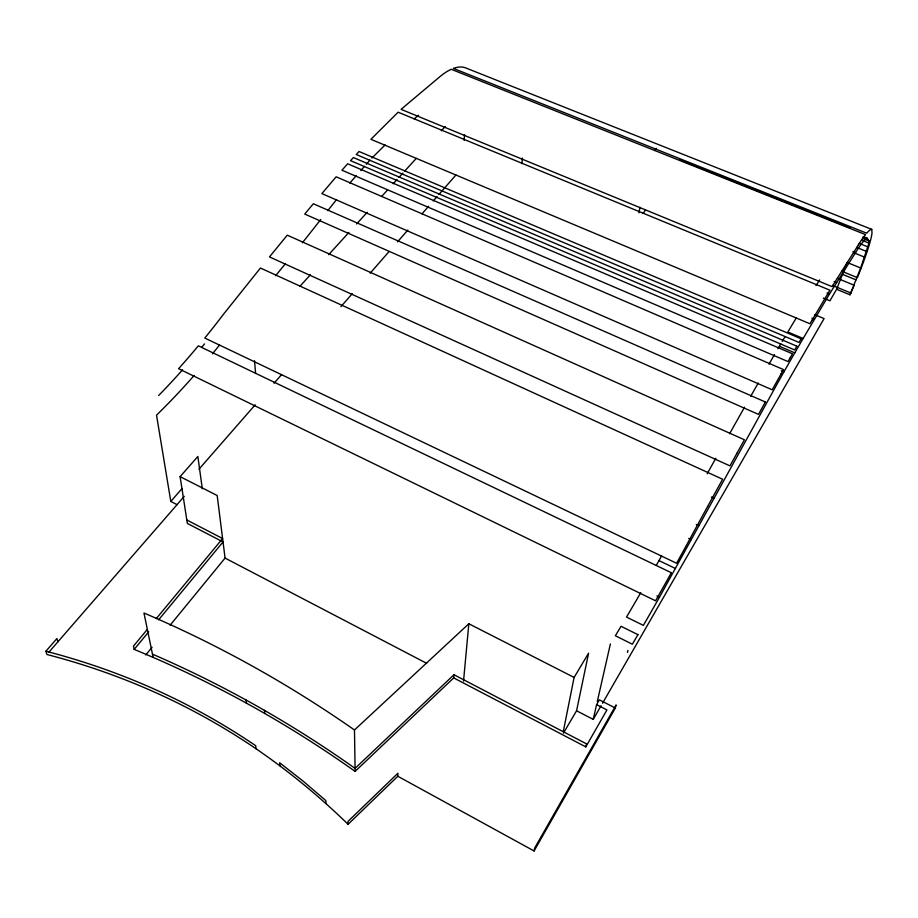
<?xml version="1.0" encoding="UTF-8"?>
<svg xmlns="http://www.w3.org/2000/svg" width="918" height="918" viewBox="0 0 918 918"><rect width="100%" height="100%" fill="white"/><g stroke="black" fill="none" stroke-linecap="round" stroke-linejoin="round"><path stroke-width="1.38" d="M397.804 776.261L397.896 773.254L348.014 821.392L348.083 824.307L397.804 776.261L534.081 850.975L615.335 708.03L616.104 704.932L534.632 848.14L534.081 850.975M823.331 298.086L829.929 300.806L836.608 289.273L849.988 294.781L860.682 267.987L868.967 243.109L869.036 240.964L867.154 238.164L863.299 236.626M464.164 140.351L464.508 134.648M453.699 677.909L453.962 674.73L586.499 743.844L585.81 746.885L453.699 677.909L355.117 771.395C286.382 722.569 212.173 681.431 134.166 649.405L133.443 646.146L147.087 629.679M463.533 681.11L468.823 623.77L574.106 677.427L563.285 731.577M521.883 163.599L522.434 158.045M638.951 212.815L639.949 207.307M563.423 733.184L576.561 710.784L588.599 653.168L574.106 677.427M576.561 710.784L593.223 719.379L596.585 704.622L599.339 699.849L615.335 708.03M597.297 701.513L610.401 643.931M627.453 652.446L627.958 650.38M836.608 289.273L847.142 262.491L860.682 267.987M849.988 294.781L854.279 285.268L837.4 278.349M867.154 238.164L866.821 238.313A103.573 10.178 -65.9 0 0 857.091 250.189L829.482 294.001L803.147 338.478A516.719 45.521 -64.6 0 0 794.793 352.845A516.536 45.51 -64.6 0 0 783.926 371.893A516.719 45.521 -64.6 0 0 777.19 383.885L659.48 597.182A980.86 192.114 -67.8 0 1 643.357 625.376L626.501 617.08A974.664 207.881 -68 0 0 640.787 592.615M707.17 473.745L715.833 458.254M656.278 565.373L661.649 555.803M729.569 433.766L744.544 407.179M758.211 383.047L750.74 396.232M585.81 746.885L606.947 709.935L596.585 704.622M593.223 719.379L601.083 705.735M602.518 703.257L824.077 318.592L814.851 314.725M796.457 317.617L787.839 331.995L803.147 338.478M815.999 285.578L819.648 279.933M643.128 213.343L645.549 210.027M654.672 150.541L656.347 148.326M302.401 242.777L320.784 219.505M327.795 210.647L336.55 199.562M275.595 275.744L285.441 263.661M145.744 654.982L152.055 647.27M170.082 625.25L225.071 558.087L217.187 495.525L180.112 476.637L197.863 456.476L202.316 488.812M134.166 649.405L148.682 631.859M158.653 619.799L223.04 541.941M156.186 618.698L222.615 538.533L186.813 519.99M348.083 824.307C319.613 796.583 288.849 771.258 256.065 748.778A1502.33 993.173 -58.6 0 0 46.91 654.488L45.9 651.218L56.927 638.549L57.891 641.831M48.734 652.377L184.266 496.34M177.174 504.716L170.805 501.435L182.051 488.548M198.942 469.224L255.204 404.804M274.046 383.242L281.585 374.601M340.945 306.635L352.26 293.691M370.161 273.185L389.014 251.612M397.494 241.904L407.856 230.039M421.993 213.848L428.591 206.298M433.296 200.904L437.071 196.59M438.953 194.432L455.913 175.005M349.769 183.072L356.195 175.763M360.785 170.553L364.457 166.376M366.293 164.288L369.965 160.111M299.796 286.439L310.387 274.792M328.69 254.665L348.909 232.438M356.62 223.958L367.211 212.31M381.659 196.429L387.442 190.083M393.214 183.726L397.069 179.492M398.997 177.381L402.853 173.135M404.769 171.023L416.336 158.321M441.374 130.792L445.219 126.546M371.905 158.057L385.124 144.929M453.962 674.73L355.071 768.377C291.717 723.441 223.762 684.989 152.468 654.155M355.117 771.395L354.486 729.982L468.823 623.77M414.098 118.847L418.551 115.301M871.756 229.374L464.887 67.599A104.227 37.649 -68 0 0 453.4 68.414L866.707 233.195A112.719 11.073 -65.9 0 1 871.756 229.374L872.008 233.069A75.815 7.47 -66 0 1 857.401 277.638L841.783 271.269M679.676 159.755L849.965 227.687M862.909 237.406L868.015 239.449M862.713 238.439L869.036 240.964M861.428 240.091L868.967 243.109M859.168 243.385L867.923 246.908M856.574 247.412L866.535 251.417M852.948 251.486L855.587 252.553M853.419 252.622L864.584 257.12M842.621 274.402L856.081 279.898M834.175 281.608L836.654 282.618M832.5 285.441L850.975 293.037M826.992 292.98L829.482 294.001M811.925 318.213L814.45 319.28M777.936 348.725A515.273 49.618 -64.6 0 1 779.371 346.27L794.793 352.856M781.333 370.78L783.926 371.893M711.416 497.04L713.906 498.187M696.337 524.488L698.85 525.67M688.718 538.396L691.243 539.589M658.963 560.6L675.487 568.506M656.921 595.943L659.48 597.182M221.812 541.299L187.341 523.421L180.112 476.637M225.071 558.087L426.64 663.312M354.486 729.982C288.562 683.91 217.945 644.539 143.954 612.995L153.145 657.403M170.805 501.435L156.53 415.166A679.251 413.513 -73.5 0 0 194.134 375.485M246.058 699.975L246.449 703.142M256.065 748.778L255.697 745.703A1511.59 997.912 -58.5 0 0 45.9 651.218M264.464 710.337L264.797 713.47M279.944 765.819L279.657 762.778L303.043 781.069L325.833 800.599L325.982 803.571M254.527 360.808L255.617 373.465M779.371 346.27A515.446 49.629 -64.6 0 1 780.805 343.837M782.228 341.427A515.446 49.629 -64.6 0 1 785.039 336.676M768.94 364.216A515.273 49.618 -64.6 0 1 774.482 354.635M204.53 343.906A676.83 418.688 -73.8 0 1 201.845 347.211M182.544 369.839A676.83 418.688 -73.8 0 1 158.619 395.532M219.597 344.95A679.251 413.513 -73.5 0 1 212.448 353.832M707.606 506.518L692.241 534.586A954.961 185.918 -67.7 0 1 676.6 563.273L204.794 338.054A808.092 520.655 -77.4 0 0 223.59 314.128L260.448 268.033L722.604 479.242L707.606 506.518M737.234 452.735L729.959 465.885L269.467 256.914L287.265 235.169L744.406 439.768L737.234 452.735M765.382 402.004L758.486 414.397L304.73 214.066L313.348 203.75L765.382 402.004M781.229 373.649L772.199 389.794L321.874 193.595L336.149 176.807L783.513 369.587L781.229 373.649M790.272 357.664L788.034 361.589L341.932 170.209L347.681 163.783L792.486 353.797L790.272 357.664M796.858 346.189L794.678 349.965L350.538 160.65L353.396 157.552L796.858 346.189M801.15 338.788L799.016 342.46L356.241 154.511L359.064 151.504L801.15 338.788M637.953 634.659L632.341 644.195L615.358 635.749L621.038 626.294L637.953 634.659M812.246 319.889L809.963 323.756L370.906 139.306L398.125 112.214L829.906 290.191L812.246 319.889M858.319 245.014L832.041 286.623L401.074 109.345L439.642 76.894A104.227 37.649 -68 0 1 451.243 69.298L865.525 234.618A112.719 11.073 -65.9 0 0 858.319 245.014M671.356 572.729L198.357 345.845A808.092 520.655 -77.4 0 1 178.585 368.692L655.544 600.797A954.961 185.918 -67.7 0 0 671.356 572.729"/></g></svg>
